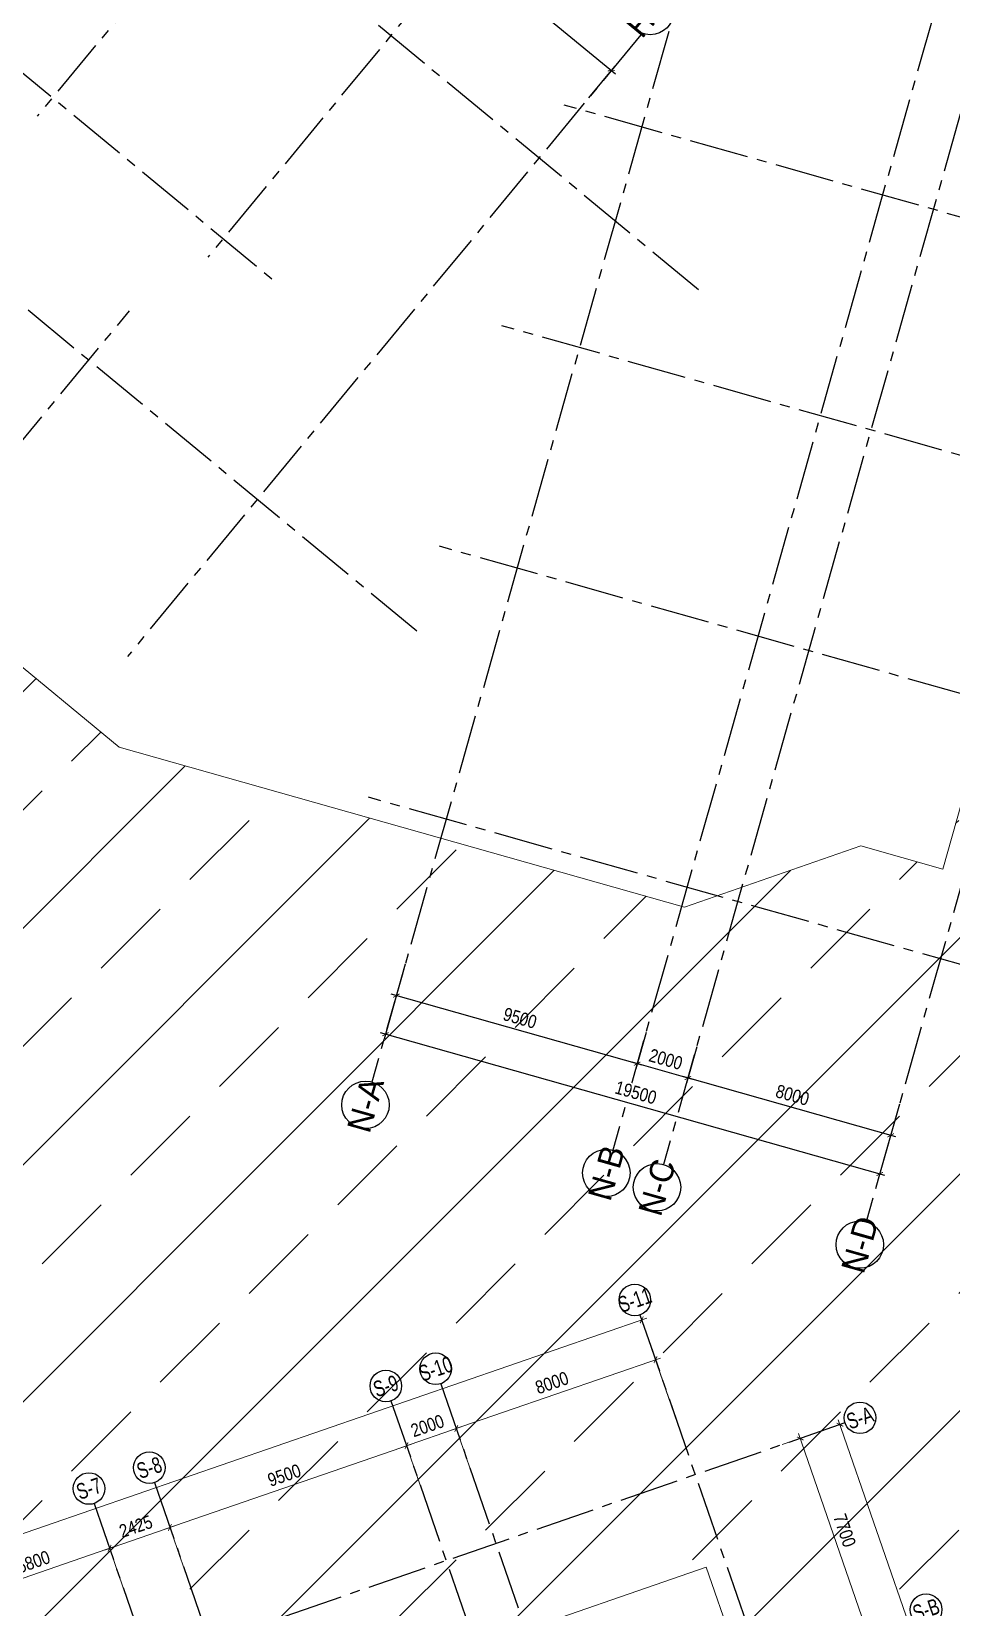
# Model space of a CAD drawing. Header units: millimetres. Extents: x 0 to 837459, y -815537 to -10000.
# Drawn here: x 549645 to 584569, y -750779 to -690963 of the extents above; entities that cross this region are included whole.
import ezdxf
from ezdxf.enums import TextEntityAlignment as Align

# ---------------------------------------------------------------- set-up
doc = ezdxf.new("R2010")
doc.units = ezdxf.units.MM
doc.header["$LTSCALE"] = 100
doc.header["$PDMODE"] = 32
doc.header["$PDSIZE"] = 2.5
for name, pattern in [('CENTER2', [1.125, 0.75, -0.125, 0.125, -0.125]), ('DASHDOT', [1, 0.5, -0.25, 0, -0.25]), ('DASHED', [4.5, 3, -1.5]), ('HIDDEN', [0.375, 0.25, -0.125])]:
    doc.linetypes.add(name, pattern=pattern)
for name, color, linetype in [('A-GRID-SYM', 50, 'Continuous'), ('ccu11-Dim', 8, 'Continuous'), ('ccu11-Khuat', 9, 'DASHED'), ('ccu12-Hatch', 250, 'Continuous'), ('ccu12-Truc', 13, 'CENTER2'), ('KC-Betong', 6, 'Continuous'), ('KT-Dim', 8, 'Continuous'), ('Xref_ST_MBDV Cot vach 30.7.2022|Xref_ST_MBDV Cot vach 30.7.2022|Xref_ST_MBDV Cot vach 30.7.2022|Xref_ST_MBDV Cot vach 30.7.2022|A-GRID-SYM', 50, 'Continuous')]:
    doc.layers.add(name, color=color, linetype=linetype)
doc.layers.add('ccu12-Tencaukien', color=9, linetype='Continuous', lineweight=15)
doc.layers.add('KT-Net thay', color=7, linetype='Continuous', lineweight=15)
doc.styles.add('Arial Narrow', font='ARIALN.TTF')
doc.styles.add('HBA-Text', font='GOTHIC.TTF')
doc.dimstyles.new('ccu12-200', dxfattribs={"dimscale": 200, "dimtxt": 2.5, "dimasz": 1, "dimexe": 1, "dimexo": 2, "dimgap": 1, "dimtad": 1, "dimdec": 0, "dimdsep": 46, "dimtxsty": 'Arial Narrow', "dimblk": 'ARCHTICK', "dimcen": -1, "dimdle": 1, "dimclrd": 256, "dimclre": 256, "dimclrt": 3, "dimadec": 0, "dimazin": 2, "dimtfac": 0.1, "dimtdec": 0, "dimtmove": 0, "dimatfit": 1, "dimldrblk": 'ARCHTICK', "dimfxl": 1, "dimtvp": 0.833333, "dimtolj": 1, "dimtzin": 12, "dimarcsym": 0})

# ---------------------------------------------------------------- blocks, each defined once
blk = doc.blocks.new('GRID-SYM-flat-103')
at = {"layer": 'Xref_ST_MBDV Cot vach 30.7.2022|Xref_ST_MBDV Cot vach 30.7.2022|Xref_ST_MBDV Cot vach 30.7.2022|Xref_ST_MBDV Cot vach 30.7.2022|A-GRID-SYM'}
blk.add_circle((0, 0, 0), 900, dxfattribs=at)
at = {"layer": 'Xref_ST_MBDV Cot vach 30.7.2022|Xref_ST_MBDV Cot vach 30.7.2022|Xref_ST_MBDV Cot vach 30.7.2022|Xref_ST_MBDV Cot vach 30.7.2022|A-GRID-SYM', "style": 'HBA-Text'}
blk.add_attdef('GRID', text='', height=900, rotation=19.04714, dxfattribs=at).set_placement((0, 0, 0), align=Align.MIDDLE_CENTER)
blk = doc.blocks.new('_ARCHTICK')
at = {"color": 0, "linetype": 'ByBlock', "const_width": 0.15}
blk.add_lwpolyline([(-0.5, -0.5), (0.5, 0.5)], dxfattribs=at)
blk = doc.blocks.new('*D120')
at = {"layer": 'Defpoints', "color": 0, "transparency": 16777216}
for p in [(341485, -41507), (342233, -43673), (336750, -45566)]:
    blk.add_point(p, dxfattribs=at)
at = {"layer": 'KT-Dim', "lineweight": -2, "transparency": 16777216}
for p, q in [((335814, -43466), (341674, -41442)), ((342102, -43295), (341420, -41318)), ((336620, -45188), (335937, -43211))]:
    blk.add_line(p, q, dxfattribs=at)
at = {"layer": 'KT-Dim', "lineweight": -2, "transparency": 16777216, "xscale": 200, "yscale": 200, "zscale": 200}
for p, rotation in [((341485, -41507), 19.04713796363416), ((336003, -43400), 199.0471379636342)]:
    blk.add_blockref('_ARCHTICK', p, dxfattribs=dict(at, rotation=rotation))
at = {"layer": 'KT-Dim', "color": 3, "transparency": 16777216, "insert": (338595, -42023), "char_height": 500, "attachment_point": 5, "rotation": 19.04714, "style": 'Arial Narrow'}
blk.add_mtext('\\A1;5800', dxfattribs=at)
blk = doc.blocks.new('*D121')
at = {"layer": 'Defpoints', "color": 0, "transparency": 16777216}
for p in [(343777, -40716), (344525, -42881), (342233, -43673)]:
    blk.add_point(p, dxfattribs=at)
at = {"layer": 'KT-Dim', "lineweight": -2, "transparency": 16777216}
for p, q in [((341296, -41573), (343966, -40651)), ((344394, -42503), (343712, -40527)), ((342102, -43295), (341420, -41318))]:
    blk.add_line(p, q, dxfattribs=at)
at = {"layer": 'KT-Dim', "lineweight": -2, "transparency": 16777216, "xscale": 200, "yscale": 200, "zscale": 200}
for p, rotation in [((343777, -40716), 19.04713796363416), ((341485, -41507), 199.0471379636342)]:
    blk.add_blockref('_ARCHTICK', p, dxfattribs=dict(at, rotation=rotation))
at = {"layer": 'KT-Dim', "color": 3, "transparency": 16777216, "insert": (342483, -40681), "char_height": 500, "attachment_point": 5, "rotation": 19.04714, "style": 'Arial Narrow'}
blk.add_mtext('\\A1;2425', dxfattribs=at)
blk = doc.blocks.new('*D122')
at = {"layer": 'Defpoints', "color": 0, "transparency": 16777216}
for p in [(352757, -37616), (353505, -39781), (344525, -42881)]:
    blk.add_point(p, dxfattribs=at)
at = {"layer": 'KT-Dim', "lineweight": -2, "transparency": 16777216}
for p, q in [((343588, -40781), (352946, -37550)), ((353374, -39403), (352692, -37427)), ((344394, -42503), (343712, -40527))]:
    blk.add_line(p, q, dxfattribs=at)
at = {"layer": 'KT-Dim', "lineweight": -2, "transparency": 16777216, "xscale": 200, "yscale": 200, "zscale": 200}
for p, rotation in [((352757, -37616), 19.04713796363416), ((343777, -40716), 199.0471379636342)]:
    blk.add_blockref('_ARCHTICK', p, dxfattribs=dict(at, rotation=rotation))
at = {"layer": 'KT-Dim', "color": 3, "transparency": 16777216, "insert": (348119, -38736), "char_height": 500, "attachment_point": 5, "rotation": 19.04714, "style": 'Arial Narrow'}
blk.add_mtext('\\A1;9500', dxfattribs=at)
blk = doc.blocks.new('*D123')
at = {"layer": 'Defpoints', "color": 0, "transparency": 16777216}
for p in [(354648, -36963), (355395, -39128), (353505, -39781)]:
    blk.add_point(p, dxfattribs=at)
at = {"layer": 'KT-Dim', "lineweight": -2, "transparency": 16777216}
for p, q in [((352568, -37681), (354837, -36898)), ((355265, -38750), (354582, -36774)), ((353374, -39403), (352692, -37427))]:
    blk.add_line(p, q, dxfattribs=at)
at = {"layer": 'KT-Dim', "lineweight": -2, "transparency": 16777216, "xscale": 200, "yscale": 200, "zscale": 200}
for p, rotation in [((354648, -36963), 19.04713796363416), ((352757, -37616), 199.0471379636342)]:
    blk.add_blockref('_ARCHTICK', p, dxfattribs=dict(at, rotation=rotation))
at = {"layer": 'KT-Dim', "color": 3, "transparency": 16777216, "insert": (353554, -36859), "char_height": 500, "attachment_point": 5, "rotation": 19.04714, "style": 'Arial Narrow'}
blk.add_mtext('\\A1;2000', dxfattribs=at)
blk = doc.blocks.new('*D124')
at = {"layer": 'Defpoints', "color": 0, "transparency": 16777216}
for p in [(362210, -34352), (362957, -36518), (355395, -39128)]:
    blk.add_point(p, dxfattribs=at)
at = {"layer": 'KT-Dim', "lineweight": -2, "transparency": 16777216}
for p, q in [((354459, -37028), (362399, -34287)), ((362827, -36140), (362144, -34163)), ((355265, -38750), (354582, -36774))]:
    blk.add_line(p, q, dxfattribs=at)
at = {"layer": 'KT-Dim', "lineweight": -2, "transparency": 16777216, "xscale": 200, "yscale": 200, "zscale": 200}
for p, rotation in [((362210, -34352), 19.04713796363416), ((354648, -36963), 199.0471379636342)]:
    blk.add_blockref('_ARCHTICK', p, dxfattribs=dict(at, rotation=rotation))
at = {"layer": 'KT-Dim', "color": 3, "transparency": 16777216, "insert": (358280, -35227), "char_height": 500, "attachment_point": 5, "rotation": 19.04714, "style": 'Arial Narrow'}
blk.add_mtext('\\A1;8000', dxfattribs=at)
blk = doc.blocks.new('*D125')
at = {"layer": 'Defpoints', "color": 0, "transparency": 16777216}
for p in [(363163, -37115), (306934, -51743), (308410, -56019, 0)]:
    blk.add_point(p, dxfattribs=at)
at = {"layer": 'KT-Dim', "lineweight": -2, "transparency": 16777216}
for p, q in [((361876, -32774), (306745, -51809)), ((363033, -36737), (361622, -32650)), ((308280, -55641), (306869, -51554))]:
    blk.add_line(p, q, dxfattribs=at)
at = {"layer": 'KT-Dim', "lineweight": -2, "transparency": 16777216, "xscale": 200, "yscale": 200, "zscale": 200}
for p, rotation in [((361687, -32839), 19.0477163778953), ((306934, -51743), 199.0477163778953)]:
    blk.add_blockref('_ARCHTICK', p, dxfattribs=dict(at, rotation=rotation))
at = {"layer": 'KT-Dim', "color": 3, "transparency": 16777216, "insert": (334162, -41861), "char_height": 500, "attachment_point": 5, "rotation": 19.04772, "style": 'Arial Narrow'}
blk.add_mtext('\\A1;57925', dxfattribs=at)
blk = doc.blocks.new('*D126')
at = {"layer": 'Defpoints', "color": 0, "transparency": 16777216}
for p in [(366647, -37704, 0), (379300, -66026), (376730, -66913, 0)]:
    blk.add_point(p, dxfattribs=at)
at = {"layer": 'KT-Dim', "lineweight": -2, "transparency": 16777216}
for p, q in [((367025, -37574), (369405, -36752)), ((369150, -36628), (379365, -66215)), ((377108, -66782), (379489, -65960))]:
    blk.add_line(p, q, dxfattribs=at)
at = {"layer": 'KT-Dim', "lineweight": -2, "transparency": 16777216, "xscale": 200, "yscale": 200, "zscale": 200}
for p, rotation in [((369216, -36817), 109.047107476038), ((379300, -66026), 289.047107476038)]:
    blk.add_blockref('_ARCHTICK', p, dxfattribs=dict(at, rotation=rotation))
at = {"layer": 'KT-Dim', "color": 3, "transparency": 16777216, "insert": (374688, -51273), "char_height": 500, "attachment_point": 5, "rotation": 289.04711, "style": 'Arial Narrow'}
blk.add_mtext('\\A1;30900', dxfattribs=at)
blk = doc.blocks.new('*D127')
at = {"layer": 'Defpoints', "color": 0, "transparency": 16777216}
for p in [(367704, -37339), (366647, -37704), (367648, -45505)]:
    blk.add_point(p, dxfattribs=at)
at = {"layer": 'KT-Dim', "lineweight": -2, "transparency": 16777216}
for p, q in [((367025, -37574), (367893, -37274)), ((370282, -44807), (367639, -37150)), ((368026, -45374), (370406, -44552))]:
    blk.add_line(p, q, dxfattribs=at)
at = {"layer": 'KT-Dim', "lineweight": -2, "transparency": 16777216, "xscale": 200, "yscale": 200, "zscale": 200}
for p, rotation in [((367704, -37339), 109.047107476038), ((370217, -44618), 289.047107476038)]:
    blk.add_blockref('_ARCHTICK', p, dxfattribs=dict(at, rotation=rotation))
at = {"layer": 'KT-Dim', "color": 3, "transparency": 16777216, "insert": (369391, -40830), "char_height": 500, "attachment_point": 5, "rotation": 289.04711, "style": 'Arial Narrow'}
blk.add_mtext('\\A1;7700', dxfattribs=at)
blk = doc.blocks.new('GRID-SYM-flat-230')
at = {"layer": 'A-GRID-SYM', "ltscale": 0.5}
blk.add_circle((0, 0), 900, dxfattribs=at)
at = {"layer": 'A-GRID-SYM', "style": 'HBA-Text'}
blk.add_attdef('GRID', text='', height=900, rotation=74.22122, dxfattribs=at).set_placement((0, 0), align=Align.MIDDLE_CENTER)
blk = doc.blocks.new('GRID-SYM-flat-231')
at = {"layer": 'A-GRID-SYM', "ltscale": 0.5}
blk.add_circle((0, 0), 900, dxfattribs=at)
at = {"layer": 'A-GRID-SYM', "style": 'HBA-Text'}
blk.add_attdef('GRID', text='', height=900, rotation=74.22122, dxfattribs=at).set_placement((0, 0), align=Align.MIDDLE_CENTER)
blk = doc.blocks.new('GRID-SYM-flat-232')
at = {"layer": 'A-GRID-SYM', "ltscale": 0.5}
blk.add_circle((0, 0), 900, dxfattribs=at)
at = {"layer": 'A-GRID-SYM', "style": 'HBA-Text'}
blk.add_attdef('GRID', text='', height=900, rotation=74.22122, dxfattribs=at).set_placement((0, 0), align=Align.MIDDLE_CENTER)
blk = doc.blocks.new('*D47')
at = {"layer": 'ccu11-Dim', "lineweight": -2, "ltscale": 0.5, "transparency": 16777216}
for p, q in [((1206827, 18491), (1206022, 15643)), ((1225034, 10479), (1205884, 15890)), ((1225592, 13188), (1224787, 10341))]:
    blk.add_line(p, q, dxfattribs=at)
at = {"layer": 'Defpoints', "color": 0, "ltscale": 0.5, "transparency": 16777216}
for p in [(1206935, 18876, 0), (1206076, 15836), (1225701, 13573, 0)]:
    blk.add_point(p, dxfattribs=at)
at = {"layer": 'ccu11-Dim', "lineweight": -2, "ltscale": 0.5, "transparency": 16777216, "xscale": 200, "yscale": 200, "zscale": 200}
for p, rotation in [((1206076, 15836), 164.2212191786095), ((1224841, 10533), 344.2212191786094)]:
    blk.add_blockref('_ARCHTICK', p, dxfattribs=dict(at, rotation=rotation))
at = {"layer": 'ccu11-Dim', "color": 3, "ltscale": 0.5, "transparency": 16777216, "insert": (1215583, 13622), "char_height": 500, "attachment_point": 5, "rotation": 344.22122, "style": 'Arial Narrow', "bg_fill": 3, "box_fill_scale": 1.1, "bg_fill_color": 256, "bg_fill_true_color": 13158600, "bg_fill_transparency": 0}
blk.add_mtext('\\A1;19500', dxfattribs=at)
blk = doc.blocks.new('*D48')
at = {"layer": 'ccu11-Dim', "lineweight": -2, "ltscale": 0.5, "transparency": 16777216}
for p, q in [((1217893, 15364), (1217503, 13983)), ((1225448, 11945), (1217365, 14229)), ((1225592, 13188), (1225201, 11807))]:
    blk.add_line(p, q, dxfattribs=at)
at = {"layer": 'Defpoints', "color": 0, "ltscale": 0.5, "transparency": 16777216}
for p in [(1218002, 15749, 0), (1217557, 14175), (1225701, 13573, 0)]:
    blk.add_point(p, dxfattribs=at)
at = {"layer": 'ccu11-Dim', "lineweight": -2, "ltscale": 0.5, "transparency": 16777216, "xscale": 200, "yscale": 200, "zscale": 200}
for p, rotation in [((1217557, 14175), 164.2212191786095), ((1225256, 12000), 344.2212191786094)]:
    blk.add_blockref('_ARCHTICK', p, dxfattribs=dict(at, rotation=rotation))
at = {"layer": 'ccu11-Dim', "color": 3, "ltscale": 0.5, "transparency": 16777216, "insert": (1221530, 13525), "char_height": 500, "attachment_point": 5, "rotation": 344.22122, "style": 'Arial Narrow', "bg_fill": 3, "box_fill_scale": 1.1, "bg_fill_color": 256, "bg_fill_true_color": 13158600, "bg_fill_transparency": 0}
blk.add_mtext('\\A1;8000', dxfattribs=at)
blk = doc.blocks.new('*D49')
at = {"layer": 'ccu11-Dim', "lineweight": -2, "ltscale": 0.5, "transparency": 16777216}
for p, q in [((1206827, 18491), (1206436, 17110)), ((1215825, 14664), (1206298, 17357)), ((1215969, 15908), (1215578, 14526))]:
    blk.add_line(p, q, dxfattribs=at)
at = {"layer": 'Defpoints', "color": 0, "ltscale": 0.5, "transparency": 16777216}
for p in [(1206935, 18876, 0), (1206491, 17302), (1216077, 16293, 0)]:
    blk.add_point(p, dxfattribs=at)
at = {"layer": 'ccu11-Dim', "lineweight": -2, "ltscale": 0.5, "transparency": 16777216, "xscale": 200, "yscale": 200, "zscale": 200}
for p, rotation in [((1206491, 17302), 164.2212191786095), ((1215633, 14719), 344.2212191786094)]:
    blk.add_blockref('_ARCHTICK', p, dxfattribs=dict(at, rotation=rotation))
at = {"layer": 'ccu11-Dim', "color": 3, "ltscale": 0.5, "transparency": 16777216, "insert": (1211185, 16449), "char_height": 500, "attachment_point": 5, "rotation": 344.22122, "style": 'Arial Narrow', "bg_fill": 3, "box_fill_scale": 1.1, "bg_fill_color": 256, "bg_fill_true_color": 13158600, "bg_fill_transparency": 0}
blk.add_mtext('\\A1;9500', dxfattribs=at)
blk = doc.blocks.new('GRID-SYM-flat-245')
at = {"layer": 'A-GRID-SYM', "ltscale": 0.5}
blk.add_circle((0, 0), 900, dxfattribs=at)
at = {"layer": 'A-GRID-SYM', "style": 'HBA-Text'}
blk.add_attdef('GRID', text='', height=900, rotation=74.22122, dxfattribs=at).set_placement((0, 0), align=Align.MIDDLE_CENTER)
blk = doc.blocks.new('*D53')
at = {"layer": 'ccu11-Dim', "lineweight": -2, "ltscale": 0.5, "transparency": 16777216}
for p, q in [((1215969, 15908), (1215578, 14526)), ((1217893, 15364), (1217503, 13983)), ((1217750, 14121), (1215440, 14773))]:
    blk.add_line(p, q, dxfattribs=at)
at = {"layer": 'Defpoints', "color": 0, "ltscale": 0.5, "transparency": 16777216}
for p in [(1216077, 16293, 0), (1218002, 15749, 0), (1215633, 14719)]:
    blk.add_point(p, dxfattribs=at)
at = {"layer": 'ccu11-Dim', "lineweight": -2, "ltscale": 0.5, "transparency": 16777216, "xscale": 200, "yscale": 200, "zscale": 200}
for p, rotation in [((1215633, 14719), 164.2212206128977), ((1217557, 14175), 344.2212206128978)]:
    blk.add_blockref('_ARCHTICK', p, dxfattribs=dict(at, rotation=rotation))
at = {"layer": 'ccu11-Dim', "color": 3, "ltscale": 0.5, "transparency": 16777216, "insert": (1216719, 14885), "char_height": 500, "attachment_point": 5, "rotation": 344.22122, "style": 'Arial Narrow', "bg_fill": 3, "box_fill_scale": 1.1, "bg_fill_color": 256, "bg_fill_true_color": 13158600, "bg_fill_transparency": 0}
blk.add_mtext('\\A1;2000', dxfattribs=at)
blk = doc.blocks.new('*D68')
at = {"layer": 'ccu11-Dim', "lineweight": -2, "ltscale": 0.5, "transparency": 16777216}
for p, q in [((45445, 53459), (46427, 54648)), ((46145, 54621), (52083, 49718)), ((51074, 48810), (52056, 49999))]:
    blk.add_line(p, q, dxfattribs=at)
at = {"layer": 'Defpoints', "color": 0, "ltscale": 0.5, "transparency": 16777216}
for p in [(45190, 53150), (51928, 49845), (50819, 48502, 0)]:
    blk.add_point(p, dxfattribs=at)
at = {"layer": 'ccu11-Dim', "lineweight": -2, "ltscale": 0.5, "transparency": 16777216, "xscale": 200, "yscale": 200, "zscale": 200}
for p, rotation in [((46300, 54493), 140.4488267455709), ((51928, 49845), 320.448826745571)]:
    blk.add_blockref('_ARCHTICK', p, dxfattribs=dict(at, rotation=rotation))
at = {"layer": 'ccu11-Dim', "color": 3, "ltscale": 0.5, "transparency": 16777216, "insert": (49404, 52520), "char_height": 500, "attachment_point": 5, "rotation": 320.44883, "style": 'Arial Narrow', "bg_fill": 3, "box_fill_scale": 1.1, "bg_fill_color": 256, "bg_fill_true_color": 13158600, "bg_fill_transparency": 0}
blk.add_mtext('\\A1;7300', dxfattribs=at)
blk = doc.blocks.new('GRID-SYM-flat-227')
at = {"layer": 'A-GRID-SYM', "ltscale": 0.5}
blk.add_circle((0, 0), 900, dxfattribs=at)
at = {"layer": 'A-GRID-SYM', "style": 'HBA-Text'}
blk.add_attdef('GRID', text='', height=900, rotation=50.44883, dxfattribs=at).set_placement((0, 0), align=Align.MIDDLE_CENTER)
blk = doc.blocks.new('Grid-ST-flat-3')
at = {"layer": 'ccu12-Truc', "ltscale": 30}
for p, q in [((361622.2, -32650.9), (374729.9, -70616.8)), ((354060.2, -35261.7), (370215.9, -82056.1)), ((352169.7, -35914.4), (368325.4, -82708.8)), ((369404.7, -36752.1), (304555.5, -59141.2)), ((343189.8, -39014.7), (361219.3, -91236.4)), ((340897.6, -39806), (350734.5, -68298.1))]:
    blk.add_line(p, q, dxfattribs=at)
at = {"layer": 'KT-Dim'}
ref = blk.add_blockref('GRID-SYM-flat-103', (361426.2, -32083.2, 0), dxfattribs=dict(at, xscale=0.6666666666666666, yscale=0.6666666666666666, zscale=0.6666666666666666))
ref.add_attrib('GRID', 'S-11', dxfattribs={"layer": 'Xref_ST_MBDV Cot vach 30.7.2022|Xref_ST_MBDV Cot vach 30.7.2022|Xref_ST_MBDV Cot vach 30.7.2022|Xref_ST_MBDV Cot vach 30.7.2022|A-GRID-SYM', "height": 600, "rotation": 19, "style": 'HBA-Text', "width": 0.75}).set_placement((361426.2, -32083.2, 0), align=Align.MIDDLE_CENTER)
ref = blk.add_blockref('GRID-SYM-flat-103', (353864.4, -34694.5, 0), dxfattribs=dict(at, xscale=0.6666666666666666, yscale=0.6666666666666666, zscale=0.6666666666666666))
ref.add_attrib('GRID', 'S-10', dxfattribs={"layer": 'Xref_ST_MBDV Cot vach 30.7.2022|Xref_ST_MBDV Cot vach 30.7.2022|Xref_ST_MBDV Cot vach 30.7.2022|Xref_ST_MBDV Cot vach 30.7.2022|A-GRID-SYM', "height": 600, "rotation": 19, "style": 'HBA-Text', "width": 0.75}).set_placement((353864.4, -34694.5, 0), align=Align.MIDDLE_CENTER)
ref = blk.add_blockref('GRID-SYM-flat-103', (351973.9, -35347.2, 0), dxfattribs=dict(at, xscale=0.6666666666666666, yscale=0.6666666666666666, zscale=0.6666666666666666))
ref.add_attrib('GRID', 'S-9', dxfattribs={"layer": 'Xref_ST_MBDV Cot vach 30.7.2022|Xref_ST_MBDV Cot vach 30.7.2022|Xref_ST_MBDV Cot vach 30.7.2022|Xref_ST_MBDV Cot vach 30.7.2022|A-GRID-SYM', "height": 600, "rotation": 19, "style": 'HBA-Text', "width": 0.75}).set_placement((351973.9, -35347.2, 0), align=Align.MIDDLE_CENTER)
ref = blk.add_blockref('GRID-SYM-flat-103', (369971.8, -36556.3, 0), dxfattribs=dict(at, xscale=0.6666666666666666, yscale=0.6666666666666666, zscale=0.6666666666666666))
ref.add_attrib('GRID', 'S-A', dxfattribs={"layer": 'Xref_ST_MBDV Cot vach 30.7.2022|Xref_ST_MBDV Cot vach 30.7.2022|Xref_ST_MBDV Cot vach 30.7.2022|Xref_ST_MBDV Cot vach 30.7.2022|A-GRID-SYM', "height": 600, "rotation": 19.047138, "style": 'HBA-Text', "width": 0.75}).set_placement((369971.8, -36556.3, 0), align=Align.MIDDLE_CENTER)
ref = blk.add_blockref('GRID-SYM-flat-103', (342994, -38447.5, 0), dxfattribs=dict(at, xscale=0.6666666666666666, yscale=0.6666666666666666, zscale=0.6666666666666666))
ref.add_attrib('GRID', 'S-8', dxfattribs={"layer": 'Xref_ST_MBDV Cot vach 30.7.2022|Xref_ST_MBDV Cot vach 30.7.2022|Xref_ST_MBDV Cot vach 30.7.2022|Xref_ST_MBDV Cot vach 30.7.2022|A-GRID-SYM', "height": 600, "rotation": 19, "style": 'HBA-Text', "width": 0.75}).set_placement((342994, -38447.5, 0), align=Align.MIDDLE_CENTER)
ref = blk.add_blockref('GRID-SYM-flat-103', (340701.8, -39238.9, 0), dxfattribs=dict(at, xscale=0.6666666666666666, yscale=0.6666666666666666, zscale=0.6666666666666666))
ref.add_attrib('GRID', 'S-7', dxfattribs={"layer": 'Xref_ST_MBDV Cot vach 30.7.2022|Xref_ST_MBDV Cot vach 30.7.2022|Xref_ST_MBDV Cot vach 30.7.2022|Xref_ST_MBDV Cot vach 30.7.2022|A-GRID-SYM', "height": 600, "rotation": 19, "style": 'HBA-Text', "width": 0.75}).set_placement((340701.8, -39238.9, 0), align=Align.MIDDLE_CENTER)
ref = blk.add_blockref('GRID-SYM-flat-103', (372484.7, -43834.8, 0), dxfattribs=dict(at, xscale=0.6666666666666666, yscale=0.6666666666666666, zscale=0.6666666666666666))
ref.add_attrib('GRID', 'S-B', dxfattribs={"layer": 'Xref_ST_MBDV Cot vach 30.7.2022|Xref_ST_MBDV Cot vach 30.7.2022|Xref_ST_MBDV Cot vach 30.7.2022|Xref_ST_MBDV Cot vach 30.7.2022|A-GRID-SYM', "height": 600, "rotation": 19, "style": 'HBA-Text', "width": 0.75}).set_placement((372484.7, -43834.8, 0), align=Align.MIDDLE_CENTER)
dim = blk.add_aligned_dim(p1=(363163.5, -37115.1), p2=(308410.2, -56019.2, 0), distance=-4523.4, dimstyle='ccu12-200', dxfattribs=at)
dim.commit()
dim.dimension.update_dxf_attribs({"geometry": '*D125', "text_midpoint": (334162.1, -41861.1)})
for base, p1, p2, angle, picture, middle in [((362209.6, -34352.3), (355395.2, -39128.5), (362957.2, -36517.7), 19.047138, '*D124', (358280, -35227.3)), ((354647.6, -36963.1), (353504.7, -39781.2), (355395.2, -39128.5), 19.047138, '*D123', (353553.8, -36859)), ((379299.7, -66025.7, 0), (366646.9, -37704.3), (376730.3, -66912.7, 0), 109.047107, '*D126', (374688, -51272.9, 0)), ((352757.1, -37615.8), (344524.9, -42881.5), (353504.7, -39781.2), 19.047138, '*D122', (348118.6, -38735.5)), ((367703.9, -37339.3), (367648, -45504.6), (366646.9, -37704.3), 109.047107, '*D127', (369390.7, -40830)), ((343777.2, -40716), (342232.6, -43672.9), (344524.9, -42881.5), 19.047138, '*D121', (342482.5, -40681.4)), ((341485, -41507.4), (336750.2, -45565.7), (342232.6, -43672.9), 19.047138, '*D120', (338595.2, -42023.5))]:
    dim = blk.add_linear_dim(base=base, p1=p1, p2=p2, angle=angle, dimstyle='ccu12-200', dxfattribs=at)
    dim.commit()
    dim.dimension.update_dxf_attribs({"geometry": picture, "text_midpoint": middle})
blk = doc.blocks.new('LUOI TRUC-NT1')
at = {"layer": 'ccu12-Truc', "ltscale": 30}
for p, q in [((3447.2, 83910.7), (-21584.7, -4675.3)), ((12589.2, 81327.4), (-12442.6, -7258.6)), ((14513.9, 80783.5), (-10518, -7802.4)), ((22212.4, 78608.2), (-2819.4, -9977.8)), ((18657.9, 23096.8), (-14287.1, 32406.1)), ((16292.2, 14724.6), (-16652.9, 24033.9)), ((13926.4, 6352.4), (-19018.6, 15661.8)), ((11234.4, -3174.5), (-21710.7, 6134.8))]:
    blk.add_line(p, q, dxfattribs=at)
at = {"layer": 'KC-Betong', "ltscale": 0.5}
for name, p, values in [('GRID-SYM-flat-230', (-21829.4, -5541.4), {'GRID': 'N-A'}), ('GRID-SYM-flat-231', (-12687.4, -8124.7), {'GRID': 'N-B'}), ('GRID-SYM-flat-232', (-3064.2, -10843.9), {'GRID': 'N-D'})]:
    blk.add_blockref(name, p, dxfattribs=at).add_auto_attribs(values)
at = {"layer": 'ccu11-Dim', "ltscale": 0.5}
dim = blk.add_linear_dim(base=(-21071.9, -2860.5), p1=(-1447.5, -5122.7, 0), p2=(-20212.7, 179.8, 0), angle=164.221219, dimstyle='ccu12-200', override={"dimfxl": 150, "dimtfill": 1}, dxfattribs=at)
dim.commit()
dim.dimension.update_dxf_attribs({"geometry": '*D47', "text_midpoint": (-11565.5, -5073.7), "insert": (-1227148.1, -18696.1)})
at = {"layer": 'KC-Betong', "ltscale": 0.5}
blk.add_blockref('GRID-SYM-flat-245', (-10762.7, -8668.5), dxfattribs=at).add_auto_attribs({'GRID': 'N-C'})
at = {"layer": 'ccu11-Dim', "ltscale": 0.5}
for base, p1, p2, picture, middle in [((-20657.5, -1394), (-11070.7, -2403.5, 0), (-20212.7, 179.8, 0), '*D49', (-15962.6, -2247.5)), ((-9590.8, -4521.1), (-1447.5, -5122.7, 0), (-9146.1, -2947.3, 0), '*D48', (-5617.7, -5170.7))]:
    dim = blk.add_linear_dim(base=base, p1=p1, p2=p2, angle=164.221219, dimstyle='ccu12-200', override={"dimfxl": 150, "dimtfill": 1}, dxfattribs=at)
    dim.commit()
    dim.dimension.update_dxf_attribs({"geometry": picture, "text_midpoint": middle, "insert": (-1227148.1, -18696.1)})
dim = blk.add_aligned_dim(p1=(-9146.1, -2947.3, 0), p2=(-11070.7, -2403.5, 0), distance=1635.4, dimstyle='ccu12-200', override={"dimfxl": 150, "dimtfill": 1}, dxfattribs=at)
dim.commit()
dim.dimension.update_dxf_attribs({"geometry": '*D53', "text_midpoint": (-10429.3, -3811), "insert": (-1227148.1, -18696.1)})
blk = doc.blocks.new('LUOI TRUC-NT2')
at = {"layer": 'ccu12-Truc', "ltscale": 30}
for p, q in [((22276.8, 68756.1), (55395.8, 41405.3)), ((15909.2, 61045.6), (39050.8, 41934.3)), ((40945.1, 61201.3), (30132.8, 48108.8)), ((11579.2, 55802.4), (44698.1, 28451.5)), ((-5507.6, -6669.1), (33633.1, 40726.1))]:
    blk.add_line(p, q, dxfattribs=at)
at = {"layer": 'KC-Betong', "ltscale": 0.5}
blk.add_blockref('GRID-SYM-flat-227', (53407.3, 52107), dxfattribs=at).add_auto_attribs({'GRID': 'H-E'})
at = {"layer": 'ccu11-Dim', "ltscale": 0.5}
dim = blk.add_linear_dim(base=(51928.4, 49845), p1=(45190.3, 53150.2), p2=(50819, 48501.8, 0), angle=140.448827, dimstyle='ccu12-200', override={"dimfxl": 150, "dimtfill": 1}, dxfattribs=at)
dim.commit()
dim.dimension.update_dxf_attribs({"geometry": '*D68', "text_midpoint": (49403.9, 52520.3)})
at = {"layer": 'ccu12-Truc', "ltscale": 30}
for p, q in [((47422, 55852.5), (36609.7, 42759.9)), ((53050.7, 51204.1), (33566.4, 27610.7))]:
    blk.add_line(p, q, dxfattribs=at)
blk = doc.blocks.new('220830_DWall Plan')
at = {"layer": 'ccu12-Hatch', "ltscale": 0.5}
h = blk.add_hatch(dxfattribs=at)
h.set_pattern_fill('VATLIEU04', color=256, scale=50, pattern_type=2)
h.set_pattern_definition([(50, (-626373.33, 223416.3), (358.63009, -31.37607), [37.5, -412.5]), (355, (-626373.33, 223416.3), (-69.37567, 376.09607), [30, -330]), (100.4514, (-626343.45, 223413.7), (289.25469, 344.71977), [31.8701, -350.57106]), (46.1842, (-626373.33, 223516.3), (533.62052, -82.7595), [56.25, -618.75]), (96.6356, (-626328.87, 223509.4), (467.33135, 487.05894), [47.80514, -525.8565]), (351.1842, (-626373.33, 223516.3), (467.33097, 487.0593), [45, -495]), (21, (-626323.33, 223491.3), (298.45353, -201.30945), [37.5, -412.5]), (326, (-626323.33, 223491.3), (121.65767, 362.57502), [30, -330]), (71.4514, (-626298.46, 223474.54), (420.11131, 161.26525), [31.8701, -350.57106]), (37.5, (-626373.33, 223416.31), (6.079928, 166.446927), [0, -326, 0, -335, 0, -331.25]), (7.5, (-626373.33, 223416.31), (131.53477, 197.205856), [0, -191, 0, -318.5, 0, -126.25]), (327.5, (-626484.83, 223416.31), (266.911218, -11.277436), [0, -125, 0, -390, 0, -517.5]), (317.5, (-626534.83, 223416.31), (291.593085, 50.05249), [0, -162.5, 0, -259, 0, -367.5]), (45, (-626373.33, 223416.31), (-150.26019, 150.26019), []), (45, (-626373.33, 223477.56), (-150.26019, 150.26019), [])])
h.paths.add_polyline_path([(-122510.4, 58795.4), (-122033.7, 56036.3), (-122025.8, 55995.6), (-121435.2, 53258.6), (-121425.6, 53218.3), (-120722.3, 50508.1), (-120711, 50468.2), (-119896.1, 47789.5), (-119883.2, 47750.1), (-118958, 45107.4), (-118943.5, 45068.6), (-117909.8, 42466.4), (-117893.7, 42428.3), (-116753.1, 39871.1), (-116735.4, 39833.7), (-115489.9, 37325.9), (-115470.4, 37288.7), (-113949.2, 34524), (-113926.1, 34484.2), (-112465, 32095.7), (-112442.4, 32060.3), (-110882.3, 29735.2), (-110858.5, 29701.3), (-109203.6, 27442.8), (-109178.4, 27409.9), (-107431.4, 25221.8), (-107404.9, 25189.9), (-105568.8, 23076), (-105541, 23045.3), (-103618.9, 21009.2), (-103589.9, 20979.7), (-101585.2, 19024.9), (-101555, 18996.6), (-99471.1, 17126.5), (-99439.7, 17099.4), (-97280.2, 15317.2), (-97247.7, 15291.5), (-95016.3, 13600.1), (-94982.8, 13575.8), (-92683.3, 11978.3), (-92648.8, 11955.3), (-90285.1, 10454.4), (-90249.7, 10432.9), (-87825.9, 9031.1), (-87789.6, 9011.1), (-85309.8, 7710.8), (-85272.8, 7692.3), (-82741.3, 6495.8), (-82703.5, 6478.9), (-80124.7, 5388.2), (-80086.2, 5372.8), (-77464.5, 4389.8), (-77425.4, 4376.1), (-74765.2, 3502.4), (-74725.6, 3490.3), (-72031.5, 2727.6), (-71991.4, 2717.1), (-69268, 2066.5), (-69227.6, 2057.8), (-66479.6, 1520.5), (-66438.8, 1513.4), (-63670.9, 1090.4), (-63637.2, 1085.8), (-60856.6, 757.2), (-60844.4, 755.8), (-41353.3, -1307), (0, 0), (5993.1, 7667.3), (-23501.3, 144497.8), (-27624.7, 160190.9), (-41845.5, 164209.2), (-48082.3, 159482.1), (-71537, 141587.6), (-77499.2, 137277.8), (-78971.4, 133992.6), (-83075.5, 131026), (-86656.7, 130658.3), (-88925.9, 129018), (-91195.2, 127377.7), (-93464.4, 125737.4), (-93470.8, 125732.8), (-95729.2, 124077.6), (-95757.8, 124056), (-97965.7, 122333.9), (-98004.3, 122302.4), (-100138.8, 120490.2), (-100176.1, 120457.1), (-102233.4, 118557.8), (-102269.3, 118523.2), (-104245.9, 116540.1), (-104280.4, 116504.1), (-106173, 114440.6), (-106205.9, 114403.1), (-108011.2, 112262.8), (-108042.5, 112224.1), (-109757.4, 110010.7), (-109787.1, 109970.7), (-111408.7, 107688), (-111436.7, 107646.8), (-112962, 105298.7), (-112988.3, 105256.4), (-114414.8, 102847), (-114439.3, 102803.6), (-115764.6, 100337.1), (-115787.3, 100292.7), (-117009, 97773.3), (-117029.8, 97728.1), (-118145.9, 95160.1), (-118164.8, 95114), (-119173.3, 92501.9), (-119190.2, 92455.1), (-120089.4, 89803.4), (-120104.4, 89755.9), (-120892.7, 87069.1), (-120905.8, 87021), (-121581.8, 84303.9), (-121592.9, 84255.3), (-122155.5, 81512.4), (-122164.5, 81463.4), (-122612.8, 78699.5), (-122619.8, 78650.1), (-122952.9, 75870), (-122957.9, 75820.4), (-123175.3, 73028.9), (-123178.2, 72978.7), (-123278.4, 70180.4), (-123279.1, 70131.9), (-123266, 67331.9), (-123264.7, 67281.1), (-123132.9, 64484.2), (-123130.1, 64443.1), (-122883.3, 61654), (-122878.8, 61612.8), (-122516.6, 58836.3)])
h.paths.add_polyline_path([(-24474.2, 144265.3), (-28446.7, 159384), (-41638.3, 163111.5), (-47477, 158686.1), (-70940.7, 140784.7), (-76696.2, 136624.4), (-78168.4, 133339.2), (-82706.9, 130058.6), (-86288, 129690.9), (-88340.1, 128207.6), (-88223, 128045.5), (-90492.2, 126405.2), (-92761.4, 124764.9), (-95019.8, 123109.7), (-97227.7, 121387.7), (-99362.1, 119575.4), (-101419.4, 117676.1), (-103396, 115692.9), (-105288.6, 113629.4), (-107093.9, 111489.1), (-108808.8, 109275.7), (-110430.4, 106993.1), (-111955.7, 104645), (-113382.2, 102235.7), (-114707.5, 99769.1), (-115929.2, 97249.7), (-117045.3, 94681.8), (-118053.8, 92069.7), (-118953, 89418), (-119741.3, 86731.3), (-120417.3, 84014.1), (-120980, 81271.2), (-121428.3, 78507.4), (-121761.5, 75727.3), (-121978.9, 72935.7), (-122079.1, 70137.5), (-122066, 67337.5), (-121934.3, 64540.6), (-122134, 64531.2), (-121887.2, 61742.1), (-121525, 58965.6), (-121048.3, 56206.5), (-120457.7, 53469.5), (-119754.3, 50759.3), (-118939.4, 48080.5), (-118014.2, 45437.8), (-116980.4, 42835.6), (-115839.8, 40278.5), (-114594.3, 37770.7), (-113073.1, 35006), (-111612, 32617.5), (-110051.9, 30292.4), (-108396.9, 28033.8), (-106649.9, 25845.7), (-104813.8, 23731.8), (-102891.7, 21695.7), (-100887.1, 19740.8), (-98803.2, 17870.7), (-96643.7, 16088.4), (-94412.2, 14397.1), (-92112.7, 12799.5), (-89749, 11298.5), (-87325.2, 9896.7), (-84845.4, 8596.4), (-82314, 7399.9), (-79735.1, 6309.2), (-77113.4, 5326.2), (-74453.2, 4452.5), (-71759.1, 3689.8), (-69035.7, 3039.2), (-66287.7, 2501.9), (-63519.8, 2078.9), (-60739.2, 1750.2), (-41316.3, -305.3), (-499.5, 984.7), (4916.9, 7914.3)], flags=16)
at = {"layer": 'ccu11-Khuat', "color": 1, "linetype": 'DASHDOT', "ltscale": 18, "const_width": 50}
blk.add_lwpolyline([(-28510.9, 165727.9), (-36919.6, 168632.9), (-48415.2, 159919.9), (-71865, 142029.1), (-95482.1, 124957.6, 0.6850113), (-62162.5, 342.2), (-41373.6, -1857.9), (274.8, -541.6), (6585, 7531.5), (-22966.3, 144625.7)], format="xyb", close=True, dxfattribs=at)
blk.add_blockref('Grid-ST-flat-3', (-415251.1, 99227.9, 0.1))
at = {"layer": 'ccu11-Dim'}
blk.add_blockref('LUOI TRUC-NT1', (-42220.5, 80091.1), dxfattribs=at)
blk.add_blockref('LUOI TRUC-NT2', (-106646, 63962.7), dxfattribs=at)

msp = doc.modelspace()

# ---------------------------------------------------------------- block references
at = {"layer": 'ccu12-Tencaukien'}
msp.add_blockref('220830_DWall Plan', (626373, -806253), dxfattribs=at)

# ---------------------------------------------------------------- next in the draw order: hatches: boundary and pattern name
at = {"layer": 'ccu12-Hatch', "ltscale": 0.5}
h = msp.add_hatch(dxfattribs=at)
h.set_pattern_fill('ANSI33', color=256, scale=1000)
h.set_pattern_definition([(45, (1e-10, -582836.3), (-4490.13, 4490.13), []), (45, (4490, -582836.3), (-4490.13, 4490.13), [3175, -1587.5])])
h.paths.add_polyline_path([(513017, -770738), (510734, -766415), (509591, -763904), (508551, -761348), (507616, -758752), (506788, -756120), (506068, -753456), (505458, -750765), (504957, -748052), (504828, -747144), (504099, -738485), (504179, -733557), (504483, -729830), (504589, -728805), (504985, -726075), (505493, -723363), (506110, -720673), (506227, -720247), (509424, -722887), (524883, -736043), (545069, -711600), (552977, -718131), (574431, -724194), (581125, -721877), (584237, -722756), (593129, -691288), (599875, -693195), (601789, -692782), (600523, -693970), (597428, -704924), (610545, -702097), (621568, -753233), (601914, -757447), (602338, -759413), (614694, -756749), (615231, -759191), (622514, -757623), (624684, -767690), (605035, -771925), (597328, -771040), (585040, -775283), (584861, -774763), (584152, -775008), (575259, -749249)])

# ---------------------------------------------------------------- next in the draw order: linework, layer by layer
at = {"layer": 'KT-Net thay', "linetype": 'HIDDEN', "ltscale": 3000}
for points in [[(506068, -753456), (505458, -750765), (504957, -748052), (504828, -747144), (504099, -738485), (504179, -733557), (504483, -729830), (504589, -728805), (504985, -726075), (505493, -723363), (506110, -720673), (506227, -720247), (509424, -722887), (524883, -736043), (545069, -711600), (552977, -718131), (574431, -724194), (581125, -721877), (584237, -722756), (593129, -691288)], [(584152, -775008), (575259, -749249), (513017, -770738)]]:
    msp.add_lwpolyline(points, dxfattribs=at)

doc.saveas('drawing.dxf')
